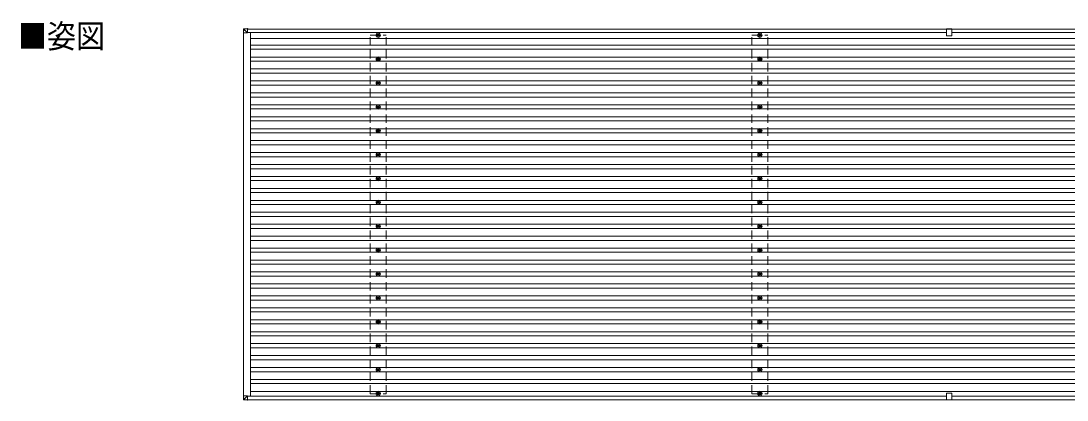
# Model space of a CAD drawing. Units: millimetres at full size, sheet at 1:60; details may follow other scales. Extents: x -16864 to 16864, y -11640 to 11640.
# Drawn here: x -2983 to 5786, y -392 to 2783 of the extents above; entities that cross this region are included whole.
import ezdxf
from ezdxf.enums import TextEntityAlignment as Align

# ---------------------------------------------------------------- set-up
doc = ezdxf.new("R2010")
doc.units = ezdxf.units.MM
doc.header["$LTSCALE"] = 60
doc.linetypes.add('DASHED1', pattern=[1.8, 1.2, -0.6])
for name, color, linetype, lineweight in [('1-1', 2, 'Continuous', 9), ('1-2', 134, 'Continuous', 9), ('1-3', 5, 'Continuous', 5), ('1-4', 2, 'DASHED1', 9), ('1-5', 6, 'Continuous', 9)]:
    doc.layers.add(name, color=color, linetype=linetype, lineweight=lineweight)
doc.layers.add('1-7', color=7, linetype='Continuous')
doc.styles.add('ＭＳ ゴシック', font='')
doc.styles.get('ＭＳ ゴシック').set_extended_font_data('MS Gothic')

msp = doc.modelspace()

# ---------------------------------------------------------------- linework, layer by layer
at = {"layer": '1-1'}
for p, q in [((-1116.42, 2684.48), (-1116.42, -357.73)), ((-1083.98, 2685.97), (4774.91, 2685.97)), ((-1083.95, 2714.97), (4774.91, 2714.97)), ((-1058.62, 2685.97), (-1058.62, -360.03)), ((-1058.62, 2636.47), (10680.99, 2636.47)), ((4819.91, 2714.97), (10708.52, 2714.97)), ((4819.91, 2685.97), (10708.49, 2685.97)), ((-1058.62, -319.53), (10680.99, -319.53)), ((-1084.01, -360.03), (4774.91, -360.03)), ((-1081.91, -389.03), (4774.91, -389.03)), ((4819.91, -360.03), (10708.49, -360.03)), ((4819.91, -389.03), (10708.52, -389.03))]:
    msp.add_line(p, q, dxfattribs=at)
at = {"layer": '1-2'}
for p, q in [((-1058.62, 2580.47), (10680.99, 2580.47)), ((-1058.62, 2545.47), (10680.99, 2545.47)), ((-1058.62, 2480.47), (10680.99, 2480.47)), ((-1058.62, 2445.47), (10680.99, 2445.47)), ((-1058.62, 2380.47), (10680.99, 2380.47)), ((-1058.62, 2345.47), (10680.99, 2345.47)), ((-1058.62, 2280.47), (10680.99, 2280.47)), ((-1058.62, 2245.47), (10680.99, 2245.47)), ((-1058.62, 2180.47), (10680.99, 2180.47)), ((-1058.62, 2145.47), (10680.99, 2145.47)), ((-1058.62, 2080.47), (10680.99, 2080.47)), ((-1058.62, 2045.47), (10680.99, 2045.47)), ((-1058.62, 1980.47), (10680.99, 1980.47)), ((-1058.62, 1945.47), (10680.99, 1945.47)), ((-1058.62, 1880.47), (10680.99, 1880.47)), ((-1058.62, 1845.47), (10680.99, 1845.47)), ((-1058.62, 1780.47), (10680.99, 1780.47)), ((-1058.62, 1745.47), (10680.99, 1745.47)), ((-1058.62, 1680.47), (10680.99, 1680.47)), ((-1058.62, 1645.47), (10680.99, 1645.47)), ((-1058.62, 1580.47), (10680.99, 1580.47)), ((-1058.62, 1545.47), (10680.99, 1545.47)), ((-1058.62, 1480.47), (10680.99, 1480.47)), ((-1058.62, 1445.47), (10680.99, 1445.47)), ((-1058.62, 1380.47), (10680.99, 1380.47)), ((-1058.62, 1345.47), (10680.99, 1345.47)), ((-1058.62, 1280.47), (10680.99, 1280.47)), ((-1058.62, 1245.47), (10680.99, 1245.47)), ((-1058.62, 1180.47), (10680.99, 1180.47)), ((-1058.62, 1145.47), (10680.99, 1145.47)), ((-1058.62, 1080.47), (10680.99, 1080.47)), ((-1058.62, 1045.47), (10680.99, 1045.47)), ((-1058.62, 980.47), (10680.99, 980.47)), ((-1058.62, 945.47), (10680.99, 945.47)), ((-1058.62, 880.47), (10680.99, 880.47)), ((-1058.62, 845.47), (10680.99, 845.47)), ((-1058.62, 780.47), (10680.99, 780.47)), ((-1058.62, 745.47), (10680.99, 745.47)), ((-1058.62, 680.47), (10680.99, 680.47)), ((-1058.62, 645.47), (10680.99, 645.47)), ((-1058.62, 580.47), (10680.99, 580.47)), ((-1058.62, 545.47), (10680.99, 545.47)), ((-1058.62, 480.47), (10680.99, 480.47)), ((-1058.62, 445.47), (10680.99, 445.47)), ((-1058.62, 380.47), (10680.99, 380.47)), ((-1058.62, 345.47), (10680.99, 345.47)), ((-1058.62, 280.47), (10680.99, 280.47)), ((-1058.62, 245.47), (10680.99, 245.47)), ((-1058.62, 180.47), (10680.99, 180.47)), ((-1058.62, 145.47), (10680.99, 145.47)), ((-1058.62, 80.47), (10680.99, 80.47)), ((-1058.62, 45.47), (10680.99, 45.47)), ((-1058.62, -19.53), (10680.99, -19.53)), ((-1058.62, -54.53), (10680.99, -54.53)), ((-1058.62, -119.53), (10680.99, -119.53)), ((-1058.62, -154.53), (10680.99, -154.53)), ((-1058.62, -219.53), (10680.99, -219.53)), ((-1058.62, -254.53), (10680.99, -254.53))]:
    msp.add_line(p, q, dxfattribs=at)
at = {"layer": '1-3'}
for p, q in [((6, 2664.72), (1.58, 2664.72)), ((6, 2664.72), (1.58, 2664.72)), ((6, 2661.22), (1.58, 2661.22)), ((6, 2661.22), (1.58, 2661.22)), ((9.83, 2672.97), (9.83, 2668.55)), ((9.83, 2657.39), (9.83, 2652.97)), ((13.33, 2672.97), (13.33, 2668.55)), ((13.33, 2657.39), (13.33, 2652.97)), ((21.58, 2664.72), (17.16, 2664.72)), ((21.58, 2664.72), (17.16, 2664.72)), ((21.58, 2661.22), (17.16, 2661.22)), ((21.58, 2661.22), (17.16, 2661.22)), ((3206, 2664.72), (3201.58, 2664.72)), ((3206, 2664.72), (3201.58, 2664.72)), ((3206, 2661.22), (3201.58, 2661.22)), ((3206, 2661.22), (3201.58, 2661.22)), ((3209.83, 2672.97), (3209.83, 2668.55)), ((3209.83, 2657.39), (3209.83, 2652.97)), ((3213.33, 2672.97), (3213.33, 2668.55)), ((3213.33, 2657.39), (3213.33, 2652.97)), ((3221.58, 2664.72), (3217.16, 2664.72)), ((3221.58, 2664.72), (3217.16, 2664.72)), ((3221.58, 2661.22), (3217.16, 2661.22)), ((3221.58, 2661.22), (3217.16, 2661.22)), ((6, 2464.72), (1.58, 2464.72)), ((6, 2461.22), (1.58, 2461.22)), ((9.83, 2472.97), (9.83, 2468.55)), ((9.83, 2457.39), (9.83, 2452.97)), ((13.33, 2472.97), (13.33, 2468.55)), ((13.33, 2457.39), (13.33, 2452.97)), ((21.58, 2464.72), (17.16, 2464.72)), ((21.58, 2461.22), (17.16, 2461.22)), ((3206, 2464.72), (3201.58, 2464.72)), ((3206, 2461.22), (3201.58, 2461.22)), ((3209.83, 2472.97), (3209.83, 2468.55)), ((3209.83, 2457.39), (3209.83, 2452.97)), ((3213.33, 2472.97), (3213.33, 2468.55)), ((3213.33, 2457.39), (3213.33, 2452.97)), ((3221.58, 2464.72), (3217.16, 2464.72)), ((3221.58, 2461.22), (3217.16, 2461.22)), ((6, 2264.72), (1.58, 2264.72)), ((6, 2261.22), (1.58, 2261.22)), ((9.83, 2272.97), (9.83, 2268.55)), ((9.83, 2257.39), (9.83, 2252.97)), ((13.33, 2272.97), (13.33, 2268.55)), ((13.33, 2257.39), (13.33, 2252.97)), ((21.58, 2264.72), (17.16, 2264.72)), ((21.58, 2261.22), (17.16, 2261.22)), ((3206, 2264.72), (3201.58, 2264.72)), ((3206, 2261.22), (3201.58, 2261.22)), ((3209.83, 2272.97), (3209.83, 2268.55)), ((3209.83, 2257.39), (3209.83, 2252.97)), ((3213.33, 2272.97), (3213.33, 2268.55)), ((3213.33, 2257.39), (3213.33, 2252.97)), ((3221.58, 2264.72), (3217.16, 2264.72)), ((3221.58, 2261.22), (3217.16, 2261.22)), ((6, 2064.72), (1.58, 2064.72)), ((6, 2061.22), (1.58, 2061.22)), ((9.83, 2072.97), (9.83, 2068.55)), ((9.83, 2057.39), (9.83, 2052.97)), ((13.33, 2072.97), (13.33, 2068.55)), ((13.33, 2057.39), (13.33, 2052.97)), ((21.58, 2064.72), (17.16, 2064.72)), ((21.58, 2061.22), (17.16, 2061.22)), ((3206, 2064.72), (3201.58, 2064.72)), ((3206, 2061.22), (3201.58, 2061.22)), ((3209.83, 2072.97), (3209.83, 2068.55)), ((3209.83, 2057.39), (3209.83, 2052.97)), ((3213.33, 2072.97), (3213.33, 2068.55)), ((3213.33, 2057.39), (3213.33, 2052.97)), ((3221.58, 2064.72), (3217.16, 2064.72)), ((3221.58, 2061.22), (3217.16, 2061.22)), ((6, 1864.72), (1.58, 1864.72)), ((6, 1861.22), (1.58, 1861.22)), ((9.83, 1872.97), (9.83, 1868.55)), ((9.83, 1857.39), (9.83, 1852.97)), ((13.33, 1872.97), (13.33, 1868.55)), ((13.33, 1857.39), (13.33, 1852.97)), ((21.58, 1864.72), (17.16, 1864.72)), ((21.58, 1861.22), (17.16, 1861.22)), ((3206, 1864.72), (3201.58, 1864.72)), ((3206, 1861.22), (3201.58, 1861.22)), ((3209.83, 1872.97), (3209.83, 1868.55)), ((3209.83, 1857.39), (3209.83, 1852.97)), ((3213.33, 1872.97), (3213.33, 1868.55)), ((3213.33, 1857.39), (3213.33, 1852.97)), ((3221.58, 1864.72), (3217.16, 1864.72)), ((3221.58, 1861.22), (3217.16, 1861.22)), ((9.83, 1672.97), (9.83, 1668.55)), ((13.33, 1672.97), (13.33, 1668.55)), ((3209.83, 1672.97), (3209.83, 1668.55)), ((3213.33, 1672.97), (3213.33, 1668.55)), ((6, 1664.72), (1.58, 1664.72)), ((6, 1661.22), (1.58, 1661.22)), ((9.83, 1657.39), (9.83, 1652.97)), ((13.33, 1657.39), (13.33, 1652.97)), ((21.58, 1664.72), (17.16, 1664.72)), ((21.58, 1661.22), (17.16, 1661.22)), ((3206, 1664.72), (3201.58, 1664.72)), ((3206, 1661.22), (3201.58, 1661.22)), ((3209.83, 1657.39), (3209.83, 1652.97)), ((3213.33, 1657.39), (3213.33, 1652.97)), ((3221.58, 1664.72), (3217.16, 1664.72)), ((3221.58, 1661.22), (3217.16, 1661.22)), ((6, 1464.72), (1.58, 1464.72)), ((6, 1461.22), (1.58, 1461.22)), ((9.83, 1472.97), (9.83, 1468.55)), ((9.83, 1457.39), (9.83, 1452.97)), ((13.33, 1472.97), (13.33, 1468.55)), ((13.33, 1457.39), (13.33, 1452.97)), ((21.58, 1464.72), (17.16, 1464.72)), ((21.58, 1461.22), (17.16, 1461.22)), ((3206, 1464.72), (3201.58, 1464.72)), ((3206, 1461.22), (3201.58, 1461.22)), ((3209.83, 1472.97), (3209.83, 1468.55)), ((3209.83, 1457.39), (3209.83, 1452.97)), ((3213.33, 1472.97), (3213.33, 1468.55)), ((3213.33, 1457.39), (3213.33, 1452.97)), ((3221.58, 1464.72), (3217.16, 1464.72)), ((3221.58, 1461.22), (3217.16, 1461.22)), ((6, 1264.72), (1.58, 1264.72)), ((6, 1261.22), (1.58, 1261.22)), ((9.83, 1272.97), (9.83, 1268.55)), ((9.83, 1257.39), (9.83, 1252.97)), ((13.33, 1272.97), (13.33, 1268.55)), ((13.33, 1257.39), (13.33, 1252.97)), ((21.58, 1264.72), (17.16, 1264.72)), ((21.58, 1261.22), (17.16, 1261.22)), ((3206, 1264.72), (3201.58, 1264.72)), ((3206, 1261.22), (3201.58, 1261.22)), ((3209.83, 1272.97), (3209.83, 1268.55)), ((3209.83, 1257.39), (3209.83, 1252.97)), ((3213.33, 1272.97), (3213.33, 1268.55)), ((3213.33, 1257.39), (3213.33, 1252.97)), ((3221.58, 1264.72), (3217.16, 1264.72)), ((3221.58, 1261.22), (3217.16, 1261.22)), ((6, 1064.72), (1.58, 1064.72)), ((6, 1061.22), (1.58, 1061.22)), ((9.83, 1072.97), (9.83, 1068.55)), ((9.83, 1057.39), (9.83, 1052.97)), ((13.33, 1072.97), (13.33, 1068.55)), ((13.33, 1057.39), (13.33, 1052.97)), ((21.58, 1064.72), (17.16, 1064.72)), ((21.58, 1061.22), (17.16, 1061.22)), ((3206, 1064.72), (3201.58, 1064.72)), ((3206, 1061.22), (3201.58, 1061.22)), ((3209.83, 1072.97), (3209.83, 1068.55)), ((3209.83, 1057.39), (3209.83, 1052.97)), ((3213.33, 1072.97), (3213.33, 1068.55)), ((3213.33, 1057.39), (3213.33, 1052.97)), ((3221.58, 1064.72), (3217.16, 1064.72)), ((3221.58, 1061.22), (3217.16, 1061.22)), ((6, 864.72), (1.58, 864.72)), ((6, 861.22), (1.58, 861.22)), ((9.83, 872.97), (9.83, 868.55)), ((9.83, 857.39), (9.83, 852.97)), ((13.33, 872.97), (13.33, 868.55)), ((13.33, 857.39), (13.33, 852.97)), ((21.58, 864.72), (17.16, 864.72)), ((21.58, 861.22), (17.16, 861.22)), ((3206, 864.72), (3201.58, 864.72)), ((3206, 861.22), (3201.58, 861.22)), ((3209.83, 872.97), (3209.83, 868.55)), ((3209.83, 857.39), (3209.83, 852.97)), ((3213.33, 872.97), (3213.33, 868.55)), ((3213.33, 857.39), (3213.33, 852.97)), ((3221.58, 864.72), (3217.16, 864.72)), ((3221.58, 861.22), (3217.16, 861.22)), ((6, 664.72), (1.58, 664.72)), ((6, 661.22), (1.58, 661.22)), ((9.83, 672.97), (9.83, 668.55)), ((9.83, 657.39), (9.83, 652.97)), ((13.33, 672.97), (13.33, 668.55)), ((13.33, 657.39), (13.33, 652.97)), ((21.58, 664.72), (17.16, 664.72)), ((21.58, 661.22), (17.16, 661.22)), ((3206, 664.72), (3201.58, 664.72)), ((3206, 661.22), (3201.58, 661.22)), ((3209.83, 672.97), (3209.83, 668.55)), ((3209.83, 657.39), (3209.83, 652.97)), ((3213.33, 672.97), (3213.33, 668.55)), ((3213.33, 657.39), (3213.33, 652.97)), ((3221.58, 664.72), (3217.16, 664.72)), ((3221.58, 661.22), (3217.16, 661.22)), ((6, 464.72), (1.58, 464.72)), ((6, 461.22), (1.58, 461.22)), ((9.83, 472.97), (9.83, 468.55)), ((9.83, 457.39), (9.83, 452.97)), ((13.33, 472.97), (13.33, 468.55)), ((13.33, 457.39), (13.33, 452.97)), ((21.58, 464.72), (17.16, 464.72)), ((21.58, 461.22), (17.16, 461.22)), ((3206, 464.72), (3201.58, 464.72)), ((3206, 461.22), (3201.58, 461.22)), ((3209.83, 472.97), (3209.83, 468.55)), ((3209.83, 457.39), (3209.83, 452.97)), ((3213.33, 472.97), (3213.33, 468.55)), ((3213.33, 457.39), (3213.33, 452.97)), ((3221.58, 464.72), (3217.16, 464.72)), ((3221.58, 461.22), (3217.16, 461.22)), ((6, 264.72), (1.58, 264.72)), ((9.83, 272.97), (9.83, 268.55)), ((13.33, 272.97), (13.33, 268.55)), ((21.58, 264.72), (17.16, 264.72)), ((3206, 264.72), (3201.58, 264.72)), ((3209.83, 272.97), (3209.83, 268.55)), ((3213.33, 272.97), (3213.33, 268.55)), ((3221.58, 264.72), (3217.16, 264.72)), ((6, 261.22), (1.58, 261.22)), ((9.83, 257.39), (9.83, 252.97)), ((13.33, 257.39), (13.33, 252.97)), ((21.58, 261.22), (17.16, 261.22)), ((3206, 261.22), (3201.58, 261.22)), ((3209.83, 257.39), (3209.83, 252.97)), ((3213.33, 257.39), (3213.33, 252.97)), ((3221.58, 261.22), (3217.16, 261.22)), ((6, 64.72), (1.58, 64.72)), ((6, 61.22), (1.58, 61.22)), ((9.83, 72.97), (9.83, 68.55)), ((9.83, 57.39), (9.83, 52.97)), ((13.33, 72.97), (13.33, 68.55)), ((13.33, 57.39), (13.33, 52.97)), ((21.58, 64.72), (17.16, 64.72)), ((21.58, 61.22), (17.16, 61.22)), ((3206, 64.72), (3201.58, 64.72)), ((3206, 61.22), (3201.58, 61.22)), ((3209.83, 72.97), (3209.83, 68.55)), ((3209.83, 57.39), (3209.83, 52.97)), ((3213.33, 72.97), (3213.33, 68.55)), ((3213.33, 57.39), (3213.33, 52.97)), ((3221.58, 64.72), (3217.16, 64.72)), ((3221.58, 61.22), (3217.16, 61.22)), ((6, -135.28), (1.58, -135.28)), ((6, -138.78), (1.58, -138.78)), ((9.83, -127.03), (9.83, -131.45)), ((9.83, -142.61), (9.83, -147.03)), ((13.33, -127.03), (13.33, -131.45)), ((13.33, -142.61), (13.33, -147.03)), ((21.58, -135.28), (17.16, -135.28)), ((21.58, -138.78), (17.16, -138.78)), ((3206, -135.28), (3201.58, -135.28)), ((3206, -138.78), (3201.58, -138.78)), ((3209.83, -127.03), (3209.83, -131.45)), ((3209.83, -142.61), (3209.83, -147.03)), ((3213.33, -127.03), (3213.33, -131.45)), ((3213.33, -142.61), (3213.33, -147.03)), ((3221.58, -135.28), (3217.16, -135.28)), ((3221.58, -138.78), (3217.16, -138.78)), ((6, -335.28), (1.58, -335.28)), ((6, -338.78), (1.58, -338.78)), ((9.83, -327.03), (9.83, -331.45)), ((9.83, -342.61), (9.83, -347.03)), ((13.33, -327.03), (13.33, -331.45)), ((13.33, -342.61), (13.33, -347.03)), ((21.58, -335.28), (17.16, -335.28)), ((21.58, -338.78), (17.16, -338.78)), ((3206, -335.28), (3201.58, -335.28)), ((3206, -338.78), (3201.58, -338.78)), ((3209.83, -327.03), (3209.83, -331.45)), ((3209.83, -342.61), (3209.83, -347.03)), ((3213.33, -327.03), (3213.33, -331.45)), ((3213.33, -342.61), (3213.33, -347.03)), ((3221.58, -335.28), (3217.16, -335.28)), ((3221.58, -338.78), (3217.16, -338.78))]:
    msp.add_line(p, q, dxfattribs=at)
for centre, radius in [((11.58, 2662.97), 18.25), ((11.58, 2662.97), 18.25), ((11.58, 2662.97), 10.15), ((11.58, 2662.97), 10.15), ((11.58, 2662.97), 5.85), ((11.58, 2662.97), 5.85), ((11.58, 2662.97), 5.25), ((11.58, 2662.97), 5.25), ((3211.58, 2662.97), 18.25), ((3211.58, 2662.97), 18.25), ((3211.58, 2662.97), 10.15), ((3211.58, 2662.97), 10.15), ((3211.58, 2662.97), 5.85), ((3211.58, 2662.97), 5.85), ((3211.58, 2662.97), 5.25), ((3211.58, 2662.97), 5.25), ((11.58, 2462.97), 18.25), ((11.58, 2462.97), 10.15), ((11.58, 2462.97), 5.85), ((11.58, 2462.97), 5.25), ((3211.58, 2462.97), 18.25), ((3211.58, 2462.97), 10.15), ((3211.58, 2462.97), 5.85), ((3211.58, 2462.97), 5.25), ((11.58, 2262.97), 18.25), ((3211.58, 2262.97), 18.25), ((11.58, 2262.97), 10.15), ((11.58, 2262.97), 5.85), ((11.58, 2262.97), 5.25), ((3211.58, 2262.97), 10.15), ((3211.58, 2262.97), 5.85), ((3211.58, 2262.97), 5.25), ((11.58, 2062.97), 18.25), ((11.58, 2062.97), 10.15), ((11.58, 2062.97), 5.85), ((11.58, 2062.97), 5.25), ((3211.58, 2062.97), 18.25), ((3211.58, 2062.97), 10.15), ((3211.58, 2062.97), 5.85), ((3211.58, 2062.97), 5.25), ((11.58, 1862.97), 18.25), ((11.58, 1862.97), 10.15), ((11.58, 1862.97), 5.85), ((11.58, 1862.97), 5.25), ((3211.58, 1862.97), 18.25), ((3211.58, 1862.97), 10.15), ((3211.58, 1862.97), 5.85), ((3211.58, 1862.97), 5.25), ((11.58, 1662.97), 18.25), ((11.58, 1662.97), 10.15), ((11.58, 1662.97), 5.85), ((11.58, 1662.97), 5.25), ((3211.58, 1662.97), 18.25), ((3211.58, 1662.97), 10.15), ((3211.58, 1662.97), 5.85), ((3211.58, 1662.97), 5.25), ((11.58, 1462.97), 18.25), ((11.58, 1462.97), 10.15), ((11.58, 1462.97), 5.85), ((11.58, 1462.97), 5.25), ((3211.58, 1462.97), 18.25), ((3211.58, 1462.97), 10.15), ((3211.58, 1462.97), 5.85), ((3211.58, 1462.97), 5.25), ((11.58, 1262.97), 18.25), ((11.58, 1262.97), 10.15), ((11.58, 1262.97), 5.85), ((11.58, 1262.97), 5.25), ((3211.58, 1262.97), 18.25), ((3211.58, 1262.97), 10.15), ((3211.58, 1262.97), 5.85), ((3211.58, 1262.97), 5.25), ((11.58, 1062.97), 18.25), ((11.58, 1062.97), 10.15), ((11.58, 1062.97), 5.85), ((11.58, 1062.97), 5.25), ((3211.58, 1062.97), 18.25), ((3211.58, 1062.97), 10.15), ((3211.58, 1062.97), 5.85), ((3211.58, 1062.97), 5.25), ((11.58, 862.97), 18.25), ((3211.58, 862.97), 18.25), ((11.58, 862.97), 10.15), ((11.58, 862.97), 5.85), ((11.58, 862.97), 5.25), ((3211.58, 862.97), 10.15), ((3211.58, 862.97), 5.85), ((3211.58, 862.97), 5.25), ((11.58, 662.97), 18.25), ((11.58, 662.97), 10.15), ((11.58, 662.97), 5.85), ((11.58, 662.97), 5.25), ((3211.58, 662.97), 18.25), ((3211.58, 662.97), 10.15), ((3211.58, 662.97), 5.85), ((3211.58, 662.97), 5.25), ((11.58, 462.97), 18.25), ((11.58, 462.97), 10.15), ((11.58, 462.97), 5.85), ((11.58, 462.97), 5.25), ((3211.58, 462.97), 18.25), ((3211.58, 462.97), 10.15), ((3211.58, 462.97), 5.85), ((3211.58, 462.97), 5.25), ((11.58, 262.97), 18.25), ((11.58, 262.97), 10.15), ((11.58, 262.97), 5.85), ((11.58, 262.97), 5.25), ((3211.58, 262.97), 18.25), ((3211.58, 262.97), 10.15), ((3211.58, 262.97), 5.85), ((3211.58, 262.97), 5.25), ((11.58, 62.97), 18.25), ((11.58, 62.97), 10.15), ((11.58, 62.97), 5.85), ((11.58, 62.97), 5.25), ((3211.58, 62.97), 18.25), ((3211.58, 62.97), 10.15), ((3211.58, 62.97), 5.85), ((3211.58, 62.97), 5.25), ((11.58, -137.03), 18.25), ((11.58, -137.03), 10.15), ((11.58, -137.03), 5.85), ((11.58, -137.03), 5.25), ((3211.58, -137.03), 18.25), ((3211.58, -137.03), 10.15), ((3211.58, -137.03), 5.85), ((3211.58, -137.03), 5.25), ((11.58, -337.03), 18.25), ((11.58, -337.03), 10.15), ((11.58, -337.03), 5.85), ((11.58, -337.03), 5.25), ((3211.58, -337.03), 18.25), ((3211.58, -337.03), 10.15), ((3211.58, -337.03), 5.85), ((3211.58, -337.03), 5.25)]:
    msp.add_circle(centre, radius, dxfattribs=at)
at = {"layer": '1-4'}
for p, q in [((-55.42, 2662.97), (78.58, 2662.97)), ((-55.42, -339.78), (-55.42, 2662.97)), ((78.58, -339.78), (78.58, 2662.97)), ((3144.58, 2662.97), (3278.58, 2662.97)), ((3144.58, -339.78), (3144.58, 2662.97)), ((3278.58, -339.78), (3278.58, 2662.97)), ((4774.91, 2714.97), (4819.91, 2714.97)), ((-55.42, -339.78), (78.58, -339.78)), ((3144.58, -339.78), (3278.58, -339.78)), ((4774.91, -389.03), (4819.91, -389.03))]:
    msp.add_line(p, q, dxfattribs=at)
at = {"layer": '1-5'}
for p, q in [((-1114.51, 2716.91), (-1083.96, 2718.78)), ((-1081.89, 2718.78), (-1083.96, 2718.78)), ((-1118.26, 2684.48), (-1116.39, 2715.04)), ((-1116.39, 2684.48), (-1118.26, 2684.48)), ((-1114.53, 2714.92), (-1116.39, 2684.48)), ((-1116.39, 2684.48), (-1084.01, 2684.48)), ((-1083.99, 2716.88), (-1114.48, 2715.02)), ((-1084.01, 2684.48), (-1114.43, 2714.92)), ((-1083.99, 2716.88), (-1084.01, 2684.48)), ((-1083.98, 2684.51), (-1083.95, 2715.81)), ((-1083.95, 2716.28), (-1081.92, 2716.28)), ((-1083.95, 2716.16), (-1081.92, 2716.28)), ((-1081.91, 2715.82), (-1083.95, 2715.69)), ((-1083.95, 2715.48), (-1081.88, 2715.48)), ((-1081.91, 2715.48), (-1081.91, 2715.82)), ((-1081.88, 2717.85), (-1081.88, 2715.48)), ((4819.91, 2715.97), (4774.91, 2715.97)), ((4774.91, 2659.47), (4774.91, 2715.97)), ((4796.7, 2659.47), (4774.91, 2659.47)), ((4819.91, 2659.47), (4798.13, 2659.47)), ((4819.91, 2659.47), (4819.91, 2715.97)), ((4796.7, -333.53), (4774.91, -333.53)), ((4774.91, -333.53), (4774.91, -390.03)), ((4819.91, -333.53), (4798.13, -333.53)), ((4819.91, -333.53), (4819.91, -390.03)), ((-1118.26, -357.73), (-1116.39, -388.29)), ((-1116.39, -357.73), (-1118.26, -357.73)), ((-1116.39, -357.73), (-1084.01, -357.73)), ((-1114.53, -388.17), (-1116.39, -357.73)), ((-1114.51, -390.16), (-1083.96, -392.03)), ((-1083.99, -390.13), (-1114.48, -388.27)), ((-1084.01, -357.73), (-1114.43, -388.17)), ((-1083.99, -390.13), (-1084.01, -357.73)), ((-1083.98, -357.76), (-1083.95, -389.06)), ((-1081.89, -392.03), (-1083.96, -392.03)), ((-1083.95, -388.73), (-1081.88, -388.73)), ((-1081.91, -389.06), (-1083.95, -388.94)), ((-1083.95, -389.41), (-1081.92, -389.53)), ((-1083.95, -389.53), (-1081.92, -389.53)), ((-1081.91, -388.73), (-1081.91, -389.06)), ((-1081.88, -391.1), (-1081.88, -388.73)), ((4819.91, -390.03), (4774.91, -390.03))]:
    msp.add_line(p, q, dxfattribs=at)
for centre, radius, start, end in [((-1114.39, 2714.92), 2, 93.50293, 176.50293), ((-1108.4, 2822.69), 107.95, 265.75452, 266.7454), ((-1107.01, 2715.87), 7.58, 172.1116, 187.2478), ((4796.7, 2659.97), 0.5, 270, 315.573), ((4797.41, 2659.27), 0.5, 44.427, 135.573), ((4798.13, 2659.97), 0.5, 224.427, 270), ((4796.7, -334.03), 0.5, 44.427, 90), ((4797.41, -333.33), 0.5, 224.427, 315.573), ((4798.13, -334.03), 0.5, 90, 135.573), ((-1108.4, -495.94), 107.95, 93.2546, 94.24548), ((-1114.39, -388.17), 2, 183.49707, 266.49707), ((-1107.01, -389.12), 7.58, 172.7522, 187.8884)]:
    msp.add_arc(centre, radius, start, end, dxfattribs=at)
for centre, major_axis, ratio, start_param, end_param in [((-1083.96, 2716.78), (0, 2), 0.014285, 0, 1.5185342), ((-1081.89, 2717.78), (0, 1), 0.014308, 4.778368, 6.283186), ((-1114.39, 2714.92), (-0.12, 2), 0.038822, 6.2823106, 7.8008448), ((-1083.95, 2715.78), (0, 0.501), 0.014285, 0, 1.5185342), ((-1081.92, 2715.78), (0, 0.501), 0.014308, 4.778368, 6.283186), ((-1114.39, -388.17), (-0.12, -2), 0.038822, 4.7655258, 6.28406), ((-1083.96, -390.03), (0, -2), 0.014285, 4.7646511, 6.2831853), ((-1083.95, -389.03), (0, -0.501), 0.014285, 4.7646511, 6.2831853), ((-1081.92, -389.03), (0, -0.501), 0.014308, 6.2831846, 7.7880026), ((-1081.89, -391.03), (0, -1), 0.014308, 6.2831846, 7.7880026)]:
    msp.add_ellipse(centre, major_axis=major_axis, ratio=ratio, start_param=start_param, end_param=end_param, dxfattribs=at)

# ---------------------------------------------------------------- texts
at = {"layer": '1-7', "style": 'ＭＳ ゴシック', "width": 0.9}
msp.add_text('■姿図', height=197.9, dxfattribs=at).set_placement((-3007.5, 2496.79), align=Align.BOTTOM_LEFT)

doc.saveas('drawing.dxf')
